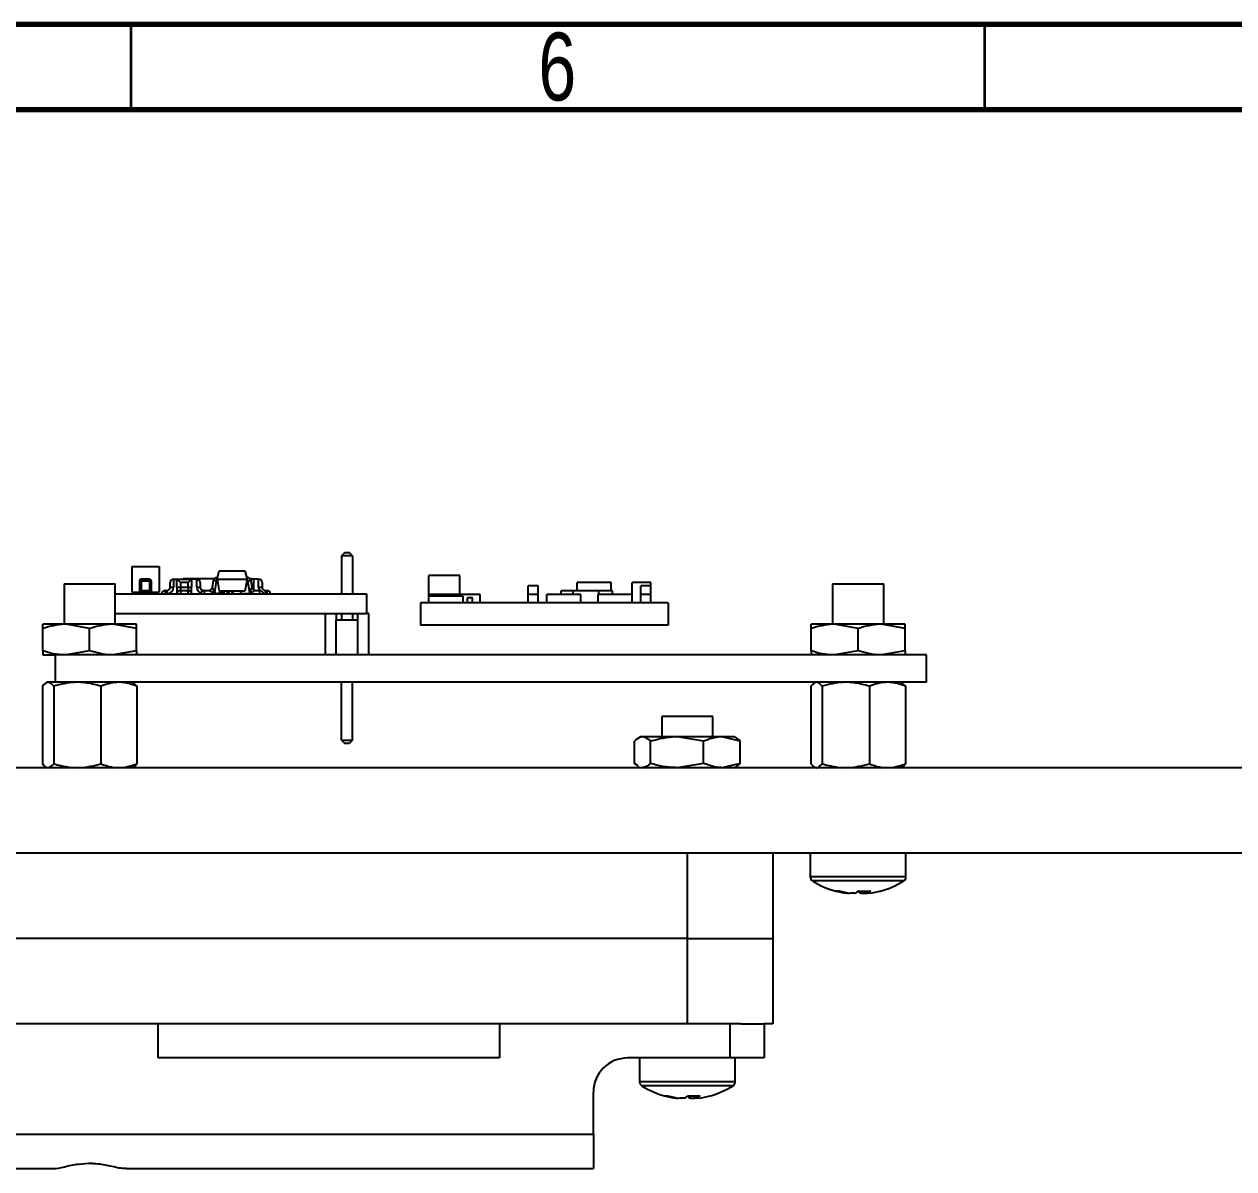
# Model space of a CAD drawing. Header units: millimetres. Extents: x 10 to 419, y 5 to 292.
# Drawn here: x 108.7 to 179.6, y 225 to 292 of the extents above; entities that cross this region are included whole.
import ezdxf

# ---------------------------------------------------------------- set-up
doc = ezdxf.new("R2010")
doc.units = ezdxf.units.MM
doc.styles.add('SLDTEXTSTYLE0', font='TXT', dxfattribs={"width": 0.75})

msp = doc.modelspace()

# ---------------------------------------------------------------- linework, layer by layer
at = {"color": 7, "linetype": 'Continuous', "lineweight": 70}
for p, q in [((15, 292), (415, 292)), ((20, 287), (410, 287))]:
    msp.add_line(p, q, dxfattribs=at)
at = {"color": 7, "linetype": 'Continuous', "lineweight": 35}
for p, q in [((115, 287), (115, 292)), ((165, 287), (165, 292))]:
    msp.add_line(p, q, dxfattribs=at)
at = {"color": 7, "linetype": 'Continuous', "lineweight": 25}
for p, q in [((127.523, 261.053), (127.332, 260.862)), ((127.967, 260.862), (127.332, 260.862)), ((127.332, 260.862), (127.332, 258.64)), ((127.523, 261.053), (127.777, 261.053)), ((127.967, 260.862), (127.777, 261.053)), ((127.967, 260.862), (127.967, 258.64)), ((115.045, 260.24), (115.045, 258.74)), ((115.045, 260.24), (116.645, 260.24)), ((116.645, 260.24), (116.645, 258.74)), ((120.044, 259.49), (120.169, 259.99)), ((120.169, 259.99), (121.669, 259.99)), ((121.669, 259.99), (121.794, 259.49)), ((115.495, 259.39), (115.495, 258.84)), ((115.595, 259.39), (115.495, 259.39)), ((116.095, 259.49), (115.595, 259.49)), ((115.595, 259.49), (115.595, 259.39)), ((116.095, 259.39), (115.595, 259.39)), ((115.595, 259.39), (115.595, 258.84)), ((116.095, 259.49), (116.095, 259.39)), ((116.195, 259.39), (116.095, 259.39)), ((116.095, 258.84), (116.095, 259.39)), ((116.195, 258.84), (116.195, 259.39)), ((117.295, 259.04), (117.295, 259.3)), ((117.495, 259.5), (117.495, 259.04)), ((117.495, 259.5), (117.689, 259.5)), ((117.689, 259.5), (118.549, 259.5)), ((117.689, 259.5), (117.889, 259.3)), ((117.689, 259.04), (117.689, 259.5)), ((118.349, 259.3), (117.889, 259.3)), ((117.889, 259.3), (117.889, 259.04)), ((118.045, 259.54), (118.045, 259.5)), ((118.045, 259.54), (119.888, 259.54)), ((118.549, 259.5), (118.349, 259.3)), ((118.349, 259.04), (118.349, 259.3)), ((118.845, 259.5), (118.545, 259.5)), ((118.549, 259.5), (118.549, 259.04)), ((118.845, 259.04), (118.845, 259.5)), ((119.045, 259.3), (119.045, 259.04)), ((119.762, 259.011), (119.822, 259.419)), ((120.02, 259.39), (119.822, 259.419)), ((119.994, 259.39), (119.881, 258.714)), ((120.02, 259.39), (119.994, 259.39)), ((120.02, 259.59), (120.069, 259.59)), ((120.02, 259.39), (120.02, 259.59)), ((120.02, 259.39), (120.061, 259.39)), ((120.044, 259.49), (121.794, 259.49)), ((120.044, 259.49), (120.169, 258.79)), ((121.794, 259.49), (121.669, 258.79)), ((121.769, 259.59), (121.817, 259.59)), ((121.776, 259.39), (121.817, 259.39)), ((121.817, 259.39), (121.817, 259.59)), ((122.015, 259.419), (121.817, 259.39)), ((121.844, 259.39), (121.817, 259.39)), ((121.956, 258.714), (121.844, 259.39)), ((121.949, 259.54), (122.045, 259.54)), ((122.169, 259.491), (121.989, 259.491)), ((122.015, 259.419), (122.075, 259.011)), ((122.045, 259.54), (122.045, 259.491)), ((122.469, 259.5), (122.169, 259.5)), ((122.469, 259.04), (122.469, 259.5)), ((122.669, 259.3), (122.669, 259.04)), ((132.446, 258.61), (132.446, 259.71)), ((134.246, 259.71), (132.446, 259.71)), ((134.246, 258.61), (134.246, 259.71)), ((141.123, 258.81), (141.123, 259.31)), ((143.123, 259.31), (141.123, 259.31)), ((143.123, 258.81), (143.123, 259.31)), ((145.446, 259.31), (144.346, 259.31)), ((144.346, 258.61), (144.346, 259.31)), ((145.446, 259.11), (145.446, 259.31)), ((111.076, 259.235), (111.076, 256.86)), ((111.076, 259.235), (114.076, 259.235)), ((114.076, 256.86), (114.076, 259.235)), ((114.076, 258.64), (128.793, 258.64)), ((115.045, 258.74), (115.495, 258.74)), ((115.595, 258.84), (115.495, 258.84)), ((115.495, 258.84), (115.495, 258.64)), ((115.595, 258.84), (115.595, 258.74)), ((115.595, 258.84), (116.095, 258.84)), ((115.595, 258.74), (115.595, 258.64)), ((115.595, 258.74), (116.095, 258.74)), ((116.095, 258.84), (116.095, 258.74)), ((116.195, 258.84), (116.095, 258.84)), ((116.095, 258.74), (116.095, 258.64)), ((116.195, 258.64), (116.195, 258.84)), ((116.195, 258.74), (116.645, 258.74)), ((116.995, 258.84), (116.995, 258.64)), ((116.995, 258.84), (117.095, 258.84)), ((117.095, 258.84), (117.095, 258.64)), ((117.295, 259.04), (117.495, 259.04)), ((117.689, 259.04), (117.889, 259.04)), ((117.689, 259.04), (117.689, 258.64)), ((117.889, 259.04), (117.889, 258.84)), ((117.889, 259.04), (118.349, 259.04)), ((117.889, 258.84), (117.889, 258.64)), ((117.889, 258.84), (118.349, 258.84)), ((118.349, 259.04), (118.349, 258.84)), ((118.349, 259.04), (118.549, 259.04)), ((118.349, 258.64), (118.349, 258.84)), ((118.549, 258.64), (118.549, 259.04)), ((118.845, 259.04), (119.045, 259.04)), ((119.245, 258.84), (119.294, 258.84)), ((119.294, 258.64), (119.294, 258.84)), ((119.294, 258.84), (119.565, 258.84)), ((119.872, 258.662), (119.869, 258.64)), ((119.92, 258.74), (119.92, 258.64)), ((119.92, 258.66), (120.17, 258.66)), ((121.669, 258.79), (120.169, 258.79)), ((120.17, 258.64), (120.17, 258.74)), ((120.42, 258.74), (120.42, 258.66)), ((121.968, 258.641), (121.419, 258.641)), ((121.969, 258.64), (121.965, 258.662)), ((122.273, 258.84), (122.544, 258.84)), ((122.469, 259.04), (122.669, 259.04)), ((122.544, 258.64), (122.544, 258.84)), ((122.869, 258.64), (122.869, 258.84)), ((122.869, 258.84), (122.969, 258.84)), ((122.969, 258.64), (122.969, 258.84)), ((128.793, 258.64), (128.793, 257.497)), ((132.446, 258.51), (132.446, 258.61)), ((135.446, 258.61), (132.446, 258.61)), ((135.446, 258.11), (135.446, 258.61)), ((138.846, 259.11), (138.246, 259.11)), ((138.246, 258.61), (138.246, 259.11)), ((138.246, 258.11), (138.246, 258.61)), ((138.846, 258.61), (138.246, 258.61)), ((138.846, 258.61), (138.846, 259.11)), ((138.846, 258.11), (138.846, 258.61)), ((141.346, 258.61), (139.346, 258.61)), ((139.346, 258.11), (139.346, 258.61)), ((140.885, 258.81), (140.196, 258.81)), ((140.196, 258.61), (140.196, 258.81)), ((140.885, 258.61), (140.885, 258.81)), ((142.385, 258.81), (140.885, 258.81)), ((141.346, 258.11), (141.346, 258.61)), ((142.346, 258.11), (142.346, 258.61)), ((144.346, 258.61), (142.346, 258.61)), ((142.385, 258.61), (142.385, 258.81)), ((143.196, 258.81), (142.385, 258.81)), ((143.196, 258.61), (143.196, 258.81)), ((144.346, 258.11), (144.346, 258.61)), ((144.846, 258.61), (144.846, 259.11)), ((145.446, 259.11), (144.846, 259.11)), ((144.846, 258.11), (144.846, 258.61)), ((145.446, 258.61), (144.846, 258.61)), ((145.446, 258.61), (145.446, 259.11)), ((145.446, 258.11), (145.446, 258.61)), ((156.076, 259.235), (156.076, 256.86)), ((156.076, 259.235), (159.076, 259.235)), ((159.076, 256.86), (159.076, 259.235)), ((131.946, 258.11), (131.946, 256.81)), ((146.446, 258.11), (131.946, 258.11)), ((134.446, 258.51), (132.446, 258.51)), ((132.446, 258.11), (132.446, 258.51)), ((134.446, 258.11), (134.446, 258.51)), ((134.996, 258.41), (134.696, 258.41)), ((134.696, 258.11), (134.696, 258.41)), ((134.996, 258.11), (134.996, 258.41)), ((146.446, 258.11), (146.446, 256.81)), ((114.076, 257.497), (128.793, 257.497)), ((126.38, 255.06), (126.38, 257.497)), ((127.015, 257.497), (127.015, 257.116)), ((127.332, 257.497), (127.332, 257.116)), ((127.967, 257.497), (127.967, 257.116)), ((128.285, 257.116), (128.285, 257.497)), ((128.92, 257.497), (128.793, 257.497)), ((128.92, 255.06), (128.92, 257.497)), ((111.201, 256.86), (109.826, 256.86)), ((109.826, 255.306), (109.826, 256.614)), ((112.576, 256.614), (111.201, 256.86)), ((113.951, 256.86), (111.201, 256.86)), ((112.576, 255.306), (112.576, 256.614)), ((115.326, 256.614), (113.951, 256.86)), ((115.326, 256.86), (113.951, 256.86)), ((115.326, 255.306), (115.326, 256.614)), ((127.015, 255.06), (127.015, 257.116)), ((127.015, 257.116), (128.285, 257.116)), ((128.285, 255.06), (128.285, 257.116)), ((146.446, 256.81), (131.946, 256.81)), ((156.201, 256.86), (154.826, 256.86)), ((154.826, 255.306), (154.826, 256.614)), ((157.576, 256.614), (156.201, 256.86)), ((158.951, 256.86), (156.201, 256.86)), ((157.576, 255.306), (157.576, 256.614)), ((160.326, 256.614), (158.951, 256.86)), ((160.326, 256.86), (158.951, 256.86)), ((160.326, 255.306), (160.326, 256.614)), ((109.826, 255.06), (110.576, 255.06)), ((110.576, 253.46), (110.576, 255.06)), ((161.576, 255.06), (110.576, 255.06)), ((112.576, 255.306), (111.201, 255.06)), ((115.326, 255.306), (113.951, 255.06)), ((157.576, 255.306), (156.201, 255.06)), ((160.326, 255.306), (158.951, 255.06)), ((161.576, 253.46), (161.576, 255.06)), ((109.81, 253.235), (109.81, 248.685)), ((110.076, 253.46), (109.99, 253.41)), ((110.576, 253.46), (110.076, 253.46)), ((110.469, 253.235), (110.469, 248.685)), ((161.576, 253.46), (110.576, 253.46)), ((113.235, 253.235), (113.235, 248.685)), ((115.162, 253.41), (115.076, 253.46)), ((115.146, 253.383), (115.343, 253.235)), ((115.343, 253.235), (115.343, 248.685)), ((127.332, 250.067), (127.332, 253.46)), ((127.967, 250.067), (127.967, 253.46)), ((154.81, 253.235), (154.81, 248.685)), ((155.076, 253.46), (154.99, 253.41)), ((155.469, 253.235), (155.469, 248.685)), ((158.235, 253.235), (158.235, 248.685)), ((160.162, 253.41), (160.076, 253.46)), ((160.146, 253.383), (160.343, 253.235)), ((160.343, 253.235), (160.343, 248.685)), ((146.076, 251.46), (146.076, 250.26)), ((148.026, 251.46), (146.076, 251.46)), ((149.076, 251.46), (148.026, 251.46)), ((149.076, 250.26), (149.076, 251.46)), ((127.332, 250.067), (127.967, 250.067)), ((127.332, 250.067), (127.523, 249.877)), ((127.967, 250.067), (127.777, 249.877)), ((144.826, 250.26), (144.694, 250.184)), ((144.953, 250.26), (144.826, 250.26)), ((146.978, 250.26), (144.953, 250.26)), ((148.528, 250.014), (146.978, 250.26)), ((149.602, 250.26), (146.978, 250.26)), ((150.676, 250.014), (149.602, 250.26)), ((150.326, 250.26), (149.602, 250.26)), ((150.459, 250.184), (150.326, 250.26)), ((127.777, 249.877), (127.523, 249.877)), ((144.477, 248.706), (144.477, 250.014)), ((145.428, 248.706), (145.428, 250.014)), ((148.528, 248.706), (148.528, 250.014)), ((150.676, 248.706), (150.676, 250.014)), ((144.701, 248.56), (144.477, 248.706)), ((148.528, 248.706), (146.978, 248.46)), ((150.676, 248.706), (149.602, 248.46)), ((196.576, 248.46), (107.576, 248.46)), ((110.005, 248.501), (110.076, 248.46)), ((115.076, 248.46), (115.147, 248.501)), ((144.694, 248.537), (144.826, 248.46)), ((150.326, 248.46), (150.459, 248.537)), ((155.005, 248.501), (155.076, 248.46)), ((160.076, 248.46), (160.147, 248.501)), ((196.576, 243.46), (60.576, 243.46)), ((147.576, 243.46), (61.576, 243.46)), ((147.576, 238.46), (147.576, 243.46)), ((152.576, 243.46), (152.576, 238.46)), ((154.776, 243.46), (154.776, 242.064)), ((160.376, 242.064), (160.376, 243.46)), ((156.927, 241.106), (157.054, 241.106)), ((157.392, 241.106), (157.148, 241.106)), ((157.76, 241.106), (157.764, 241.248)), ((157.76, 241.106), (158.004, 241.106)), ((157.993, 241.248), (158.004, 241.106)), ((158.095, 241.248), (158.098, 241.106)), ((158.226, 241.106), (158.098, 241.106)), ((147.576, 238.46), (61.576, 238.46)), ((147.576, 233.46), (147.576, 238.46)), ((147.576, 238.46), (152.576, 238.46)), ((152.576, 238.46), (152.576, 233.46)), ((147.576, 233.46), (61.576, 233.46)), ((116.576, 233.46), (116.576, 231.46)), ((136.576, 233.46), (136.576, 231.46)), ((150.708, 233.46), (147.576, 233.46)), ((150.076, 231.46), (150.076, 233.46)), ((150.708, 233.46), (152.066, 233.46)), ((152.576, 233.46), (152.076, 233.46)), ((152.076, 233.46), (152.076, 231.46)), ((136.576, 231.46), (116.576, 231.46)), ((150.076, 231.46), (144.076, 231.46)), ((144.776, 231.46), (144.776, 230.064)), ((152.076, 231.46), (150.076, 231.46)), ((150.376, 230.064), (150.376, 231.46)), ((142.076, 226.992), (142.076, 229.46)), ((146.927, 229.106), (147.054, 229.106)), ((147.392, 229.106), (147.148, 229.106)), ((147.76, 229.106), (147.764, 229.248)), ((147.76, 229.106), (148.004, 229.106)), ((147.993, 229.248), (148.004, 229.106)), ((148.095, 229.248), (148.098, 229.106)), ((148.226, 229.106), (148.098, 229.106)), ((67.076, 226.992), (142.076, 226.992)), ((142.076, 226.992), (142.076, 224.992)), ((67.076, 224.992), (110.414, 224.992)), ((110.414, 224.992), (110.433, 224.992)), ((114.719, 224.992), (142.076, 224.992))]:
    msp.add_line(p, q, dxfattribs=at)
at = {"color": 8, "linetype": 'Continuous', "lineweight": 25}
for p, q in [((122.169, 259.496), (122.169, 258.872)), ((119.245, 258.834), (119.245, 258.84)), ((120.27, 258.79), (120.27, 258.64)), ((120.32, 258.64), (120.32, 258.79)), ((120.619, 258.79), (120.619, 258.64)), ((120.719, 258.79), (120.719, 258.64)), ((121.419, 258.79), (121.419, 258.641)), ((158.415, 242.064), (154.776, 242.064)), ((158.378, 241.835), (154.902, 241.835)), ((160.251, 241.835), (158.378, 241.835)), ((160.376, 242.064), (158.415, 242.064)), ((148.415, 230.064), (144.776, 230.064)), ((148.378, 229.835), (144.902, 229.835)), ((150.251, 229.835), (148.378, 229.835)), ((150.376, 230.064), (148.415, 230.064))]:
    msp.add_line(p, q, dxfattribs=at)
at = {"color": 8, "linetype": 'Continuous', "lineweight": 25, "flags": 128}
msp.add_lwpolyline([(122.743, 258.66), (122.791, 258.648), (122.869, 258.64)], dxfattribs=at)
at = {"color": 7, "linetype": 'Continuous', "lineweight": 25, "flags": 128}
for points in [[(158.004, 241.106), (158.094, 241.117), (158.099, 241.118)], [(148.004, 229.106), (148.094, 229.117), (148.099, 229.118)]]:
    msp.add_lwpolyline(points, dxfattribs=at)
at = {"color": 7, "linetype": 'Continuous', "lineweight": 25}
for centre, radius, start, end in [((115.595, 259.39), 0.1, 90, 180), ((116.095, 259.39), 0.1, 0, 90), ((117.495, 259.3), 0.2, 90, 180), ((118.845, 259.3), 0.2, 0, 90), ((120.02, 259.39), 0.2, 90, 171.67191), ((121.817, 259.39), 0.2, 8.32809, 90), ((122.469, 259.3), 0.2, 0, 90), ((115.595, 258.64), 0.1, 90, 180), ((116.095, 258.64), 0.1, 0, 90), ((116.995, 258.64), 0.2, 90, 180), ((117.095, 259.04), 0.4, 270, 0), ((117.095, 259.04), 0.2, 270, 0), ((117.889, 258.64), 0.2, 90, 180), ((118.349, 258.64), 0.2, 0, 90), ((119.245, 259.04), 0.2, 180, 270), ((119.294, 258.64), 0.2, 90, 180), ((119.565, 259.04), 0.2, 270, 351.67191), ((119.82, 258.74), 0.1, 0, 40.16686), ((120.27, 258.74), 0.1, 150, 180), ((120.32, 258.74), 0.1, 0, 30), ((120.619, 258.64), 0.2, 131.40962, 180), ((122.273, 259.04), 0.2, 188.32809, 270), ((122.544, 258.64), 0.2, 0, 90), ((122.869, 259.04), 0.2, 180, 270), ((122.969, 258.64), 0.2, 0, 90), ((155.046, 242.064), 0.27, 180, 237.66397), ((157.576, 246.06), 5, 237.66397, 255.70456), ((157.576, 246.06), 5, 284.29544, 302.33603), ((160.106, 242.064), 0.27, 302.33603, 0), ((156.33, 241.733), 0.497, 257.11893, 282.88107), ((157.468, 245.637), 4.563, 254.10984, 263.18039), ((157.69, 245.637), 4.563, 254.10984, 263.18039), ((157.126, 241.768), 0.714, 291.94124, 313.23873), ((158.006, 241.73), 0.671, 230.14997, 248.48196), ((157.968, 246.221), 4.986, 265.94012, 274.05988), ((157.832, 241.768), 0.714, 291.94124, 313.23873), ((157.684, 245.637), 4.563, 276.81961, 285.89016), ((144.076, 229.46), 2, 90, 180), ((145.046, 230.064), 0.27, 180, 237.66397), ((147.576, 234.06), 5, 237.66397, 255.70456), ((147.576, 234.06), 5, 284.29544, 302.33603), ((150.106, 230.064), 0.27, 302.33603, 0), ((146.33, 229.733), 0.497, 257.11893, 282.88107), ((147.468, 233.637), 4.563, 254.10984, 263.18039), ((147.69, 233.637), 4.563, 254.10984, 263.18039), ((147.126, 229.768), 0.714, 291.94124, 313.23873), ((148.006, 229.73), 0.671, 230.14997, 248.48196), ((147.968, 234.221), 4.986, 265.94012, 274.05988), ((147.832, 229.768), 0.714, 291.94124, 313.23873), ((147.684, 233.637), 4.563, 276.81961, 285.89016)]:
    msp.add_arc(centre, radius, start, end, dxfattribs=at)
at = {"color": 8, "linetype": 'Continuous', "lineweight": 25}
for centre, start, end in [((119.245, 259.04), 180, 248.14216), ((120.719, 259.04), 270, 321.31781), ((122.869, 259.04), 180, 210)]:
    msp.add_arc(centre, 0.4, start, end, dxfattribs=at)
at = {"color": 7, "linetype": 'Continuous', "lineweight": 25}
for points, knots in [([(119.872, 258.662), (119.833, 258.685), (119.757, 258.728), (119.67, 258.779), (119.615, 258.811), (119.587, 258.827), (119.568, 258.838), (119.566, 258.839), (119.565, 258.84)], [0, 0, 0, 0, 0.31018, 0.600513, 0.72352, 0.828467, 0.918834, 1, 1, 1, 1]), ([(119.762, 259.011), (119.763, 259.01), (119.764, 259.008), (119.771, 258.99), (119.781, 258.963), (119.801, 258.915), (119.834, 258.831), (119.864, 258.757), (119.881, 258.714)], [0, 0, 0, 0, 0.083049, 0.17452, 0.279467, 0.401279, 0.651666, 1, 1, 1, 1]), ([(119.881, 258.714), (119.879, 258.704), (119.876, 258.687), (119.874, 258.67), (119.872, 258.662)], [0, 0, 0, 0, 0.5599, 1, 1, 1, 1]), ([(121.956, 258.714), (121.974, 258.757), (122.004, 258.831), (122.036, 258.915), (122.056, 258.963), (122.067, 258.99), (122.073, 259.008), (122.074, 259.01), (122.075, 259.011)], [0, 0, 0, 0, 0.34829, 0.598719, 0.720522, 0.825465, 0.916939, 1, 1, 1, 1]), ([(121.965, 258.662), (121.963, 258.672), (121.96, 258.689), (121.958, 258.706), (121.956, 258.714)], [0, 0, 0, 0, 0.560118, 1, 1, 1, 1]), ([(122.273, 258.84), (122.271, 258.839), (122.269, 258.838), (122.251, 258.827), (122.222, 258.811), (122.167, 258.779), (122.08, 258.728), (122.004, 258.685), (121.965, 258.662)], [0, 0, 0, 0, 0.081155, 0.171519, 0.276469, 0.399485, 0.689819, 1, 1, 1, 1]), ([(111.201, 256.86), (111.169, 256.86), (110.704, 256.856), (110.249, 256.731), (109.826, 256.614)], [0, 0, 0, 0, 0.07015, 1, 1, 1, 1]), ([(109.826, 256.614), (109.826, 256.652), (109.826, 256.795), (109.826, 256.833), (109.826, 256.86)], [0, 0, 0, 0, 0.2575513, 1, 1, 1, 1]), ([(113.951, 256.86), (113.919, 256.86), (113.454, 256.856), (112.999, 256.731), (112.576, 256.614)], [0, 0, 0, 0, 0.0701503, 1, 1, 1, 1]), ([(115.326, 256.614), (115.326, 256.652), (115.326, 256.795), (115.326, 256.833), (115.326, 256.86)], [0, 0, 0, 0, 0.257551, 1, 1, 1, 1]), ([(156.201, 256.86), (156.169, 256.86), (155.704, 256.856), (155.249, 256.731), (154.826, 256.614)], [0, 0, 0, 0, 0.07015, 1, 1, 1, 1]), ([(154.826, 256.614), (154.826, 256.652), (154.826, 256.795), (154.826, 256.833), (154.826, 256.86)], [0, 0, 0, 0, 0.2575513, 1, 1, 1, 1]), ([(158.951, 256.86), (158.919, 256.86), (158.454, 256.856), (157.999, 256.731), (157.576, 256.614)], [0, 0, 0, 0, 0.0701503, 1, 1, 1, 1]), ([(160.326, 256.614), (160.326, 256.652), (160.326, 256.795), (160.326, 256.833), (160.326, 256.86)], [0, 0, 0, 0, 0.257551, 1, 1, 1, 1]), ([(111.201, 255.06), (111.169, 255.06), (110.922, 255.063), (110.457, 255.116), (110.038, 255.242), (109.826, 255.306)], [0, 0, 0, 0, 0.070013, 0.530744, 1, 1, 1, 1]), ([(109.826, 255.306), (109.826, 255.269), (109.826, 255.125), (109.826, 255.088), (109.826, 255.06)], [0, 0, 0, 0, 0.257551, 1, 1, 1, 1]), ([(113.951, 255.06), (113.919, 255.06), (113.454, 255.064), (112.999, 255.189), (112.576, 255.306)], [0, 0, 0, 0, 0.07015, 1, 1, 1, 1]), ([(115.326, 255.306), (115.326, 255.269), (115.326, 255.125), (115.326, 255.088), (115.326, 255.06)], [0, 0, 0, 0, 0.2575513, 1, 1, 1, 1]), ([(156.201, 255.06), (156.169, 255.06), (155.922, 255.063), (155.457, 255.116), (155.038, 255.242), (154.826, 255.306)], [0, 0, 0, 0, 0.070013, 0.530744, 1, 1, 1, 1]), ([(154.826, 255.306), (154.826, 255.269), (154.826, 255.125), (154.826, 255.088), (154.826, 255.06)], [0, 0, 0, 0, 0.257551, 1, 1, 1, 1]), ([(158.951, 255.06), (158.919, 255.06), (158.454, 255.064), (157.999, 255.189), (157.576, 255.306)], [0, 0, 0, 0, 0.07015, 1, 1, 1, 1]), ([(160.326, 255.306), (160.326, 255.269), (160.326, 255.125), (160.326, 255.088), (160.326, 255.06)], [0, 0, 0, 0, 0.2575513, 1, 1, 1, 1]), ([(110.469, 253.235), (110.405, 253.306), (110.285, 253.438), (110.06, 253.492), (109.907, 253.334), (109.81, 253.235)], [0, 0, 0, 0, 0.295653, 0.555283, 1, 1, 1, 1]), ([(113.235, 253.235), (112.967, 253.306), (112.463, 253.438), (111.521, 253.492), (110.876, 253.334), (110.469, 253.235)], [0, 0, 0, 0, 0.295653, 0.555283, 1, 1, 1, 1]), ([(115.343, 253.235), (115.138, 253.306), (114.754, 253.438), (114.037, 253.492), (113.545, 253.334), (113.235, 253.235)], [0, 0, 0, 0, 0.295653, 0.555283, 1, 1, 1, 1]), ([(155.469, 253.235), (155.405, 253.306), (155.285, 253.438), (155.06, 253.492), (154.907, 253.334), (154.81, 253.235)], [0, 0, 0, 0, 0.295653, 0.555283, 1, 1, 1, 1]), ([(158.235, 253.235), (157.967, 253.306), (157.463, 253.438), (156.521, 253.492), (155.876, 253.334), (155.469, 253.235)], [0, 0, 0, 0, 0.295653, 0.555283, 1, 1, 1, 1]), ([(160.343, 253.235), (160.138, 253.306), (159.754, 253.438), (159.037, 253.492), (158.545, 253.334), (158.235, 253.235)], [0, 0, 0, 0, 0.295653, 0.555283, 1, 1, 1, 1]), ([(144.953, 250.26), (144.909, 250.256), (144.748, 250.243), (144.591, 250.111), (144.477, 250.014)], [0, 0, 0, 0, 0.268634, 1, 1, 1, 1]), ([(145.428, 250.014), (145.388, 250.052), (145.233, 250.195), (145.072, 250.233), (144.953, 250.26)], [0, 0, 0, 0, 0.2575513, 1, 1, 1, 1]), ([(146.978, 250.26), (146.941, 250.26), (146.418, 250.256), (145.905, 250.131), (145.428, 250.014)], [0, 0, 0, 0, 0.0701503, 1, 1, 1, 1]), ([(149.602, 250.26), (149.576, 250.26), (149.214, 250.256), (148.858, 250.131), (148.528, 250.014)], [0, 0, 0, 0, 0.07015, 1, 1, 1, 1]), ([(150.676, 250.014), (150.636, 250.054), (150.563, 250.127), (150.487, 250.149), (150.453, 250.159)], [0, 0, 0, 0, 0.5462771, 1, 1, 1, 1]), ([(109.81, 248.685), (109.874, 248.615), (109.994, 248.482), (110.218, 248.428), (110.372, 248.586), (110.469, 248.685)], [0, 0, 0, 0, 0.295653, 0.555283, 1, 1, 1, 1]), ([(110.469, 248.685), (110.737, 248.615), (111.241, 248.482), (112.183, 248.428), (112.828, 248.586), (113.235, 248.685)], [0, 0, 0, 0, 0.295653, 0.555283, 1, 1, 1, 1]), ([(113.235, 248.685), (113.439, 248.615), (113.823, 248.482), (114.541, 248.428), (115.032, 248.586), (115.343, 248.685)], [0, 0, 0, 0, 0.295653, 0.555283, 1, 1, 1, 1]), ([(115.343, 248.685), (115.279, 248.601), (115.214, 248.516), (115.148, 248.502), (115.147, 248.502)], [0, 0, 0, 0, 0.985859, 1, 1, 1, 1]), ([(145.428, 248.706), (145.388, 248.669), (145.233, 248.525), (145.072, 248.488), (144.953, 248.46)], [0, 0, 0, 0, 0.257551, 1, 1, 1, 1]), ([(146.978, 248.46), (146.941, 248.46), (146.663, 248.463), (146.139, 248.516), (145.667, 248.642), (145.428, 248.706)], [0, 0, 0, 0, 0.070013, 0.530744, 1, 1, 1, 1]), ([(149.602, 248.46), (149.576, 248.46), (149.214, 248.464), (148.858, 248.589), (148.528, 248.706)], [0, 0, 0, 0, 0.0701503, 1, 1, 1, 1]), ([(150.676, 248.706), (150.636, 248.666), (150.563, 248.593), (150.487, 248.571), (150.453, 248.561)], [0, 0, 0, 0, 0.546277, 1, 1, 1, 1]), ([(154.81, 248.685), (154.874, 248.615), (154.994, 248.482), (155.218, 248.428), (155.372, 248.586), (155.469, 248.685)], [0, 0, 0, 0, 0.295653, 0.555283, 1, 1, 1, 1]), ([(155.469, 248.685), (155.737, 248.615), (156.241, 248.482), (157.183, 248.428), (157.828, 248.586), (158.235, 248.685)], [0, 0, 0, 0, 0.295653, 0.555283, 1, 1, 1, 1]), ([(158.235, 248.685), (158.439, 248.615), (158.823, 248.482), (159.541, 248.428), (160.032, 248.586), (160.343, 248.685)], [0, 0, 0, 0, 0.2956528, 0.5552834, 1, 1, 1, 1]), ([(160.343, 248.685), (160.279, 248.601), (160.214, 248.516), (160.148, 248.502), (160.147, 248.502)], [0, 0, 0, 0, 0.985859, 1, 1, 1, 1]), ([(110.414, 224.997), (110.424, 224.996), (110.604, 224.966), (111.108, 225.098), (111.883, 225.259), (112.532, 225.305), (113.155, 225.267), (113.814, 225.154), (114.416, 224.986), (114.666, 225.007), (114.719, 225.011)], [0, 0, 0, 0, 0.010183, 0.19093, 0.371938, 0.529469, 0.574309, 0.749019, 0.947087, 1, 1, 1, 1])]:
    msp.add_open_spline(points, degree=3, knots=knots, dxfattribs=at)

# ---------------------------------------------------------------- texts
at = {"color": 7, "linetype": 'Continuous', "lineweight": 0, "insert": (139.96, 291.504), "char_height": 3.969, "attachment_point": 2, "style": 'SLDTEXTSTYLE0'}
msp.add_mtext('6', dxfattribs=at)

doc.saveas('drawing.dxf')
